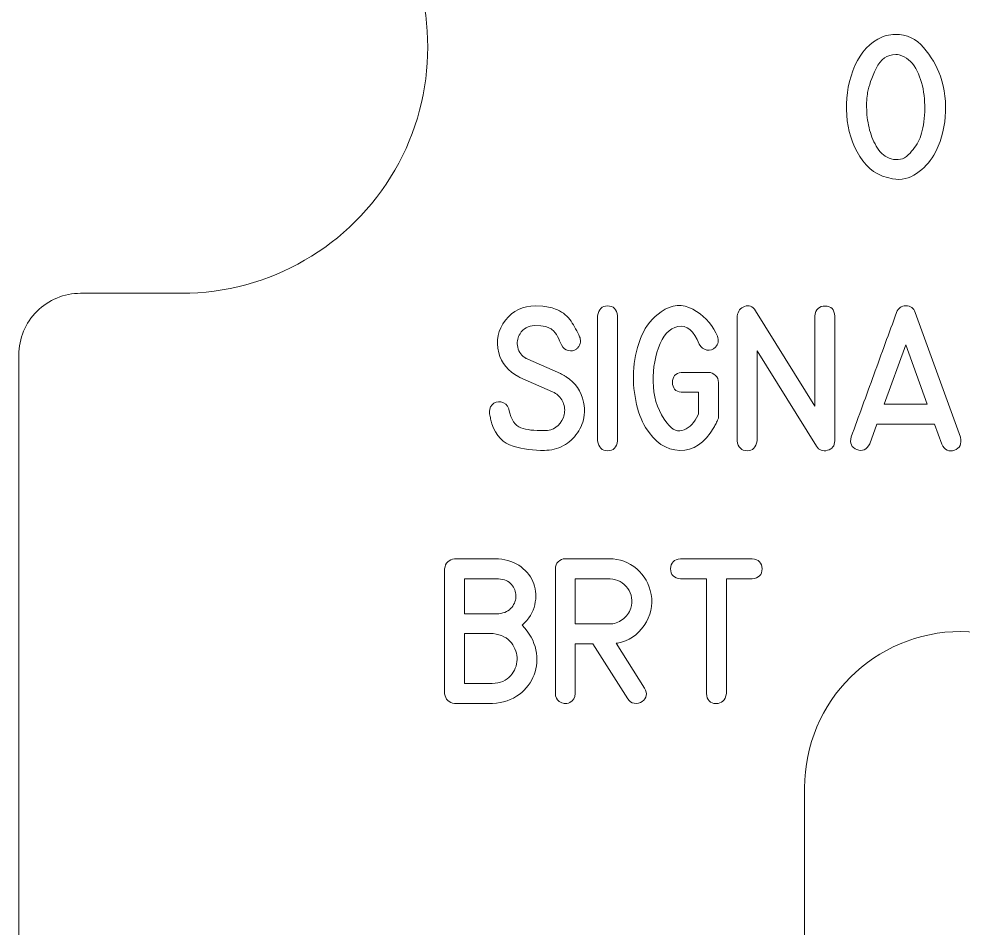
# Model space of a CAD drawing. Header units: millimetres. Extents: x -202 to 440, y -81 to 100.
# Drawn here: x -145.55 to -122.54, y -11.99 to 10.17 of the extents above; entities that cross this region are included whole.
import ezdxf

# ---------------------------------------------------------------- set-up
doc = ezdxf.new("R2010")
doc.units = ezdxf.units.MM
doc.header["$MEASUREMENT"] = 0
doc.layers.add('Cut', color=7, linetype='Continuous')
doc.layers.add('Engrave', color=7, linetype='Continuous')

msp = doc.modelspace()

# ---------------------------------------------------------------- linework, layer by layer
at = {"layer": 'Cut', "color": 250, "lineweight": 9}
for points, knots in [([(-1.0952, 97.6658), (-1.0954, 98.0639), (-1.2538, 98.4456), (-1.5355, 98.7269), (-1.5355, 98.7269), (-1.8171, 99.0082), (-2.1971, 99.1661), (-2.5952, 99.1658), (-2.5952, 99.1658), (-2.5952, 99.1658), (-144.0452, 99.1658), (-144.0452, 99.1658), (-144.0452, 99.1658), (-144.4432, 99.1656), (-144.8249, 99.0072), (-145.1062, 98.7255), (-145.1062, 98.7255), (-145.3875, 98.4439), (-145.5454, 98.0639), (-145.5452, 97.6658), (-145.5452, 97.6658), (-145.5452, 97.6658), (-145.5452, 93.1783), (-145.5452, 93.1783), (-145.5452, 93.1783), (-145.5449, 92.7802), (-145.3865, 92.3986), (-145.1049, 92.1173), (-145.1049, 92.1173), (-144.8232, 91.836), (-144.4432, 91.6781), (-144.0452, 91.6783), (-144.0452, 91.6783), (-144.0452, 91.6783), (-141.5827, 91.6783), (-141.5827, 91.6783), (-141.5827, 91.6783), (-139.4391, 91.6783), (-137.4583, 90.5347), (-136.3865, 88.6783), (-136.3865, 88.6783), (-135.3147, 86.8219), (-135.3147, 84.5347), (-136.3865, 82.6783), (-136.3865, 82.6783), (-137.4583, 80.8219), (-139.4391, 79.6783), (-141.5827, 79.6783), (-141.5827, 79.6783), (-141.5827, 79.6783), (-144.0452, 79.6783), (-144.0452, 79.6783), (-144.0452, 79.6783), (-144.4432, 79.6781), (-144.8249, 79.5197), (-145.1062, 79.238), (-145.1062, 79.238), (-145.3875, 78.9564), (-145.5454, 78.5764), (-145.5452, 78.1783), (-145.5452, 78.1783), (-145.5452, 78.1783), (-145.5452, 16.9783), (-145.5452, 16.9783), (-145.5452, 16.9783), (-145.5449, 16.5802), (-145.3865, 16.1986), (-145.1049, 15.9173), (-145.1049, 15.9173), (-144.8232, 15.636), (-144.4432, 15.4781), (-144.0452, 15.4783), (-144.0452, 15.4783), (-144.0452, 15.4783), (-141.5827, 15.4783), (-141.5827, 15.4783), (-141.5827, 15.4783), (-139.4391, 15.4783), (-137.4583, 14.3347), (-136.3865, 12.4783), (-136.3865, 12.4783), (-135.3147, 10.6219), (-135.3147, 8.3347), (-136.3865, 6.4783), (-136.3865, 6.4783), (-137.4583, 4.6219), (-139.4391, 3.4783), (-141.5827, 3.4783), (-141.5827, 3.4783), (-141.5827, 3.4783), (-144.0452, 3.4783), (-144.0452, 3.4783), (-144.0452, 3.4783), (-144.4432, 3.4781), (-144.8249, 3.3197), (-145.1062, 3.038), (-145.1062, 3.038), (-145.3875, 2.7564), (-145.5454, 2.3764), (-145.5452, 1.9783), (-145.5452, 1.9783), (-145.5452, 1.9783), (-145.5452, -59.2217), (-145.5452, -59.2217), (-145.5452, -59.2217), (-145.5449, -59.6198), (-145.3865, -60.0014), (-145.1049, -60.2827), (-145.1049, -60.2827), (-144.8232, -60.564), (-144.4432, -60.7219), (-144.0452, -60.7217), (-144.0452, -60.7217), (-144.0452, -60.7217), (-141.5827, -60.7217), (-141.5827, -60.7217), (-141.5827, -60.7217), (-139.4391, -60.7217), (-137.4583, -61.8653), (-136.3865, -63.7217), (-136.3865, -63.7217), (-135.3147, -65.5781), (-135.3147, -67.8653), (-136.3865, -69.7217), (-136.3865, -69.7217), (-137.4583, -71.5781), (-139.4391, -72.7217), (-141.5827, -72.7217), (-141.5827, -72.7217), (-141.5827, -72.7217), (-144.0452, -72.7217), (-144.0452, -72.7217), (-144.0452, -72.7217), (-144.4432, -72.7219), (-144.8249, -72.8803), (-145.1062, -73.162), (-145.1062, -73.162), (-145.3875, -73.4436), (-145.5454, -73.8236), (-145.5452, -74.2217), (-145.5452, -74.2217), (-145.5452, -74.2217), (-145.5452, -78.7092), (-145.5452, -78.7092), (-145.5452, -78.7092), (-145.5449, -79.1073), (-145.3865, -79.4889), (-145.1049, -79.7702), (-145.1049, -79.7702), (-144.8232, -80.0515), (-144.4432, -80.2094), (-144.0452, -80.2092), (-144.0452, -80.2092), (-144.0452, -80.2092), (-2.5952, -80.2092), (-2.5952, -80.2092), (-2.5952, -80.2092), (-2.1971, -80.2089), (-1.8154, -80.0505), (-1.5341, -79.7689), (-1.5341, -79.7689), (-1.2528, -79.4872), (-1.0949, -79.1073), (-1.0952, -78.7092), (-1.0952, -78.7092), (-1.0952, -78.7092), (-1.0952, -74.2217), (-1.0952, -74.2217), (-1.0952, -74.2217), (-1.0954, -73.8236), (-1.2538, -73.4419), (-1.5355, -73.1606), (-1.5355, -73.1606), (-1.8171, -72.8793), (-2.1971, -72.7214), (-2.5952, -72.7217), (-2.5952, -72.7217), (-2.5952, -72.7217), (-5.0577, -72.7217), (-5.0577, -72.7217), (-5.0577, -72.7217), (-7.2013, -72.7217), (-9.182, -71.5781), (-10.2538, -69.7217), (-10.2538, -69.7217), (-11.3256, -67.8653), (-11.3256, -65.5781), (-10.2538, -63.7217), (-10.2538, -63.7217), (-9.182, -61.8653), (-7.2013, -60.7217), (-5.0577, -60.7217), (-5.0577, -60.7217), (-5.0577, -60.7217), (-2.5952, -60.7217), (-2.5952, -60.7217), (-2.5952, -60.7217), (-2.1971, -60.7214), (-1.8154, -60.563), (-1.5341, -60.2814), (-1.5341, -60.2814), (-1.2528, -59.9997), (-1.0949, -59.6198), (-1.0952, -59.2217), (-1.0952, -59.2217), (-1.0952, -59.2217), (-1.0952, 1.9783), (-1.0952, 1.9783), (-1.0952, 1.9783), (-1.0954, 2.3764), (-1.2538, 2.7581), (-1.5355, 3.0394), (-1.5355, 3.0394), (-1.8171, 3.3207), (-2.1971, 3.4786), (-2.5952, 3.4783), (-2.5952, 3.4783), (-2.5952, 3.4783), (-5.0577, 3.4783), (-5.0577, 3.4783), (-5.0577, 3.4783), (-7.2013, 3.4783), (-9.182, 4.6219), (-10.2538, 6.4783), (-10.2538, 6.4783), (-11.3256, 8.3347), (-11.3256, 10.6219), (-10.2538, 12.4783), (-10.2538, 12.4783), (-9.182, 14.3347), (-7.2013, 15.4783), (-5.0577, 15.4783), (-5.0577, 15.4783), (-5.0577, 15.4783), (-2.5952, 15.4783), (-2.5952, 15.4783), (-2.5952, 15.4783), (-2.1971, 15.4786), (-1.8154, 15.637), (-1.5341, 15.9186), (-1.5341, 15.9186), (-1.2528, 16.2003), (-1.0949, 16.5802), (-1.0952, 16.9783), (-1.0952, 16.9783), (-1.0952, 16.9783), (-1.0952, 78.1783), (-1.0952, 78.1783), (-1.0952, 78.1783), (-1.0954, 78.5764), (-1.2538, 78.9581), (-1.5355, 79.2394), (-1.5355, 79.2394), (-1.8171, 79.5207), (-2.1971, 79.6786), (-2.5952, 79.6783), (-2.5952, 79.6783), (-2.5952, 79.6783), (-5.0577, 79.6783), (-5.0577, 79.6783), (-5.0577, 79.6783), (-7.2013, 79.6783), (-9.182, 80.8219), (-10.2538, 82.6783), (-10.2538, 82.6783), (-11.3256, 84.5347), (-11.3256, 86.8219), (-10.2538, 88.6783), (-10.2538, 88.6783), (-9.182, 90.5347), (-7.2013, 91.6783), (-5.0577, 91.6783), (-5.0577, 91.6783), (-5.0577, 91.6783), (-2.5952, 91.6783), (-2.5952, 91.6783), (-2.5952, 91.6783), (-2.1971, 91.6786), (-1.8154, 91.837), (-1.5341, 92.1186), (-1.5341, 92.1186), (-1.2528, 92.4003), (-1.0949, 92.7802), (-1.0952, 93.1783), (-1.0952, 93.1783), (-1.0952, 93.1783), (-1.0952, 97.6658), (-1.0952, 97.6658)], [0, 0, 0, 0, 0.0136986, 0.0136986, 0.0136986, 0.0136986, 0.0273973, 0.0273973, 0.0273973, 0.0273973, 0.0410959, 0.0410959, 0.0410959, 0.0410959, 0.0547945, 0.0547945, 0.0547945, 0.0547945, 0.0684932, 0.0684932, 0.0684932, 0.0684932, 0.0821918, 0.0821918, 0.0821918, 0.0821918, 0.0958904, 0.0958904, 0.0958904, 0.0958904, 0.109589, 0.109589, 0.109589, 0.109589, 0.1232877, 0.1232877, 0.1232877, 0.1232877, 0.1369863, 0.1369863, 0.1369863, 0.1369863, 0.1506849, 0.1506849, 0.1506849, 0.1506849, 0.1643836, 0.1643836, 0.1643836, 0.1643836, 0.1780822, 0.1780822, 0.1780822, 0.1780822, 0.1917808, 0.1917808, 0.1917808, 0.1917808, 0.2054795, 0.2054795, 0.2054795, 0.2054795, 0.2191781, 0.2191781, 0.2191781, 0.2191781, 0.2328767, 0.2328767, 0.2328767, 0.2328767, 0.2465753, 0.2465753, 0.2465753, 0.2465753, 0.260274, 0.260274, 0.260274, 0.260274, 0.2739726, 0.2739726, 0.2739726, 0.2739726, 0.2876712, 0.2876712, 0.2876712, 0.2876712, 0.3013699, 0.3013699, 0.3013699, 0.3013699, 0.3150685, 0.3150685, 0.3150685, 0.3150685, 0.3287671, 0.3287671, 0.3287671, 0.3287671, 0.3424658, 0.3424658, 0.3424658, 0.3424658, 0.3561644, 0.3561644, 0.3561644, 0.3561644, 0.369863, 0.369863, 0.369863, 0.369863, 0.3835616, 0.3835616, 0.3835616, 0.3835616, 0.3972603, 0.3972603, 0.3972603, 0.3972603, 0.4109589, 0.4109589, 0.4109589, 0.4109589, 0.4246575, 0.4246575, 0.4246575, 0.4246575, 0.4383562, 0.4383562, 0.4383562, 0.4383562, 0.4520548, 0.4520548, 0.4520548, 0.4520548, 0.4657534, 0.4657534, 0.4657534, 0.4657534, 0.4794521, 0.4794521, 0.4794521, 0.4794521, 0.4931507, 0.4931507, 0.4931507, 0.4931507, 0.5068493, 0.5068493, 0.5068493, 0.5068493, 0.5205479, 0.5205479, 0.5205479, 0.5205479, 0.5342466, 0.5342466, 0.5342466, 0.5342466, 0.5479452, 0.5479452, 0.5479452, 0.5479452, 0.5616438, 0.5616438, 0.5616438, 0.5616438, 0.5753425, 0.5753425, 0.5753425, 0.5753425, 0.5890411, 0.5890411, 0.5890411, 0.5890411, 0.6027397, 0.6027397, 0.6027397, 0.6027397, 0.6164384, 0.6164384, 0.6164384, 0.6164384, 0.630137, 0.630137, 0.630137, 0.630137, 0.6438356, 0.6438356, 0.6438356, 0.6438356, 0.6575342, 0.6575342, 0.6575342, 0.6575342, 0.6712329, 0.6712329, 0.6712329, 0.6712329, 0.6849315, 0.6849315, 0.6849315, 0.6849315, 0.6986301, 0.6986301, 0.6986301, 0.6986301, 0.7123288, 0.7123288, 0.7123288, 0.7123288, 0.7260274, 0.7260274, 0.7260274, 0.7260274, 0.739726, 0.739726, 0.739726, 0.739726, 0.7534247, 0.7534247, 0.7534247, 0.7534247, 0.7671233, 0.7671233, 0.7671233, 0.7671233, 0.7808219, 0.7808219, 0.7808219, 0.7808219, 0.7945205, 0.7945205, 0.7945205, 0.7945205, 0.8082192, 0.8082192, 0.8082192, 0.8082192, 0.8219178, 0.8219178, 0.8219178, 0.8219178, 0.8356164, 0.8356164, 0.8356164, 0.8356164, 0.8493151, 0.8493151, 0.8493151, 0.8493151, 0.8630137, 0.8630137, 0.8630137, 0.8630137, 0.8767123, 0.8767123, 0.8767123, 0.8767123, 0.890411, 0.890411, 0.890411, 0.890411, 0.9041096, 0.9041096, 0.9041096, 0.9041096, 0.9178082, 0.9178082, 0.9178082, 0.9178082, 0.9315068, 0.9315068, 0.9315068, 0.9315068, 0.9452055, 0.9452055, 0.9452055, 0.9452055, 0.9589041, 0.9589041, 0.9589041, 0.9589041, 0.9726027, 0.9726027, 0.9726027, 0.9726027, 1, 1, 1, 1]), ([(-118.7823, -8.5746), (-118.7823, -8.5746), (-118.7823, -16.1946), (-118.7823, -16.1946), (-118.7823, -16.1946), (-118.7823, -16.1946), (-118.7823, -16.5044), (-118.7823, -16.5044), (-118.7823, -16.5044), (-118.7823, -16.5044), (-118.7949, -16.5044), (-118.7949, -16.5044), (-118.7949, -16.5044), (-118.9527, -18.4638), (-120.5925, -20.0047), (-122.5923, -20.0047), (-122.5923, -20.0047), (-124.5922, -20.0046), (-126.2319, -18.4639), (-126.3897, -16.5048), (-126.3897, -16.5048), (-126.3897, -16.5048), (-126.4025, -16.5044), (-126.4025, -16.5044), (-126.4025, -16.5044), (-126.4025, -16.5044), (-126.4025, -16.1946), (-126.4025, -16.1946), (-126.4025, -16.1946), (-126.4025, -16.1946), (-126.4025, -8.5746), (-126.4025, -8.5746), (-126.4025, -8.5746), (-126.4025, -6.4701), (-124.6965, -4.7647), (-122.5923, -4.7647), (-122.5923, -4.7647), (-120.4881, -4.7646), (-118.7823, -6.4706), (-118.7823, -8.5746)], [0, 0, 0, 0, 0.0909091, 0.0909091, 0.0909091, 0.0909091, 0.1818182, 0.1818182, 0.1818182, 0.1818182, 0.2727273, 0.2727273, 0.2727273, 0.2727273, 0.3636364, 0.3636364, 0.3636364, 0.3636364, 0.4545455, 0.4545455, 0.4545455, 0.4545455, 0.5454545, 0.5454545, 0.5454545, 0.5454545, 0.6363636, 0.6363636, 0.6363636, 0.6363636, 0.7272727, 0.7272727, 0.7272727, 0.7272727, 0.8181818, 0.8181818, 0.8181818, 0.8181818, 1, 1, 1, 1])]:
    msp.add_open_spline(points, degree=3, knots=knots, dxfattribs=at)
at = {"layer": 'Engrave', "color": 240, "lineweight": 9}
for points, knots in [([(-123.0926, 8.7726), (-122.9873, 8.4545), (-122.9473, 8.1247), (-122.9732, 7.7825), (-122.9732, 7.7825), (-122.9991, 7.4403), (-123.0931, 7.1281), (-123.2548, 6.8453), (-123.2548, 6.8453), (-123.3571, 6.6695), (-123.4965, 6.5202), (-123.6735, 6.3973), (-123.6735, 6.3973), (-123.8504, 6.2744), (-124.0456, 6.2315), (-124.2591, 6.2685), (-124.2591, 6.2685), (-124.6071, 6.3291), (-124.8735, 6.5108), (-125.0581, 6.8124), (-125.0581, 6.8124), (-125.2433, 7.1146), (-125.3491, 7.4509), (-125.3762, 7.8213), (-125.3762, 7.8213), (-125.4032, 8.1917), (-125.3532, 8.5521), (-125.2262, 8.9037), (-125.2262, 8.9037), (-125.0992, 9.2553), (-124.897, 9.5105), (-124.6189, 9.6704), (-124.6189, 9.6704), (-124.4836, 9.7486), (-124.3414, 9.7874), (-124.1938, 9.7874), (-124.1938, 9.7874), (-123.911, 9.7874), (-123.6805, 9.681), (-123.5012, 9.4681), (-123.5012, 9.4681), (-123.3219, 9.2547), (-123.186, 9.0231), (-123.0926, 8.7726)], [0, 0, 0, 0, 0.0833333, 0.0833333, 0.0833333, 0.0833333, 0.1666667, 0.1666667, 0.1666667, 0.1666667, 0.25, 0.25, 0.25, 0.25, 0.3333333, 0.3333333, 0.3333333, 0.3333333, 0.4166667, 0.4166667, 0.4166667, 0.4166667, 0.5, 0.5, 0.5, 0.5, 0.5833333, 0.5833333, 0.5833333, 0.5833333, 0.6666667, 0.6666667, 0.6666667, 0.6666667, 0.75, 0.75, 0.75, 0.75, 0.8333333, 0.8333333, 0.8333333, 0.8333333, 1, 1, 1, 1]), ([(-124.1797, 9.2982), (-124.3908, 9.2982), (-124.5507, 9.1848), (-124.6594, 8.9572), (-124.6594, 8.9572), (-124.7682, 8.7297), (-124.8364, 8.5357), (-124.8652, 8.3751), (-124.8652, 8.3751), (-124.887, 8.2576), (-124.8952, 8.1159), (-124.8893, 7.9495), (-124.8893, 7.9495), (-124.8835, 7.7831), (-124.8593, 7.6185), (-124.817, 7.4562), (-124.817, 7.4562), (-124.7747, 7.2933), (-124.7106, 7.1469), (-124.6259, 7.017), (-124.6259, 7.017), (-124.5407, 6.8865), (-124.4296, 6.8), (-124.292, 6.7577), (-124.292, 6.7577), (-124.1309, 6.7071), (-123.9921, 6.7389), (-123.8757, 6.8529), (-123.8757, 6.8529), (-123.7593, 6.9676), (-123.6711, 7.0887), (-123.6111, 7.2175), (-123.6111, 7.2175), (-123.5506, 7.3498), (-123.5088, 7.5226), (-123.4865, 7.7378), (-123.4865, 7.7378), (-123.4641, 7.9524), (-123.4694, 8.167), (-123.5018, 8.381), (-123.5018, 8.381), (-123.5347, 8.595), (-123.5988, 8.7879), (-123.694, 8.9596), (-123.694, 8.9596), (-123.7893, 9.1312), (-123.9251, 9.2406), (-124.1003, 9.2876), (-124.1003, 9.2876), (-124.1232, 9.2947), (-124.1497, 9.2982), (-124.1797, 9.2982)], [0, 0, 0, 0, 0.0714286, 0.0714286, 0.0714286, 0.0714286, 0.1428571, 0.1428571, 0.1428571, 0.1428571, 0.2142857, 0.2142857, 0.2142857, 0.2142857, 0.2857143, 0.2857143, 0.2857143, 0.2857143, 0.3571429, 0.3571429, 0.3571429, 0.3571429, 0.4285714, 0.4285714, 0.4285714, 0.4285714, 0.5, 0.5, 0.5, 0.5, 0.5714286, 0.5714286, 0.5714286, 0.5714286, 0.6428571, 0.6428571, 0.6428571, 0.6428571, 0.7142857, 0.7142857, 0.7142857, 0.7142857, 0.7857143, 0.7857143, 0.7857143, 0.7857143, 0.8571429, 0.8571429, 0.8571429, 0.8571429, 1, 1, 1, 1]), ([(-129.3947, 1.0653), (-129.3947, 1.0653), (-129.41, 1.067), (-129.41, 1.067), (-129.41, 1.067), (-129.5506, 1.0841), (-129.6205, 1.1641), (-129.6205, 1.3063), (-129.6205, 1.3063), (-129.6205, 1.4486), (-129.5506, 1.5286), (-129.41, 1.5456), (-129.41, 1.5456), (-129.41, 1.5456), (-129.3947, 1.5492), (-129.3947, 1.5492), (-129.3947, 1.5492), (-129.3947, 1.5492), (-129.3795, 1.5492), (-129.3795, 1.5492), (-129.3795, 1.5492), (-129.3795, 1.5492), (-128.7439, 1.5492), (-128.7439, 1.5492), (-128.7439, 1.5492), (-128.6769, 1.5492), (-128.6198, 1.5256), (-128.5722, 1.478), (-128.5722, 1.478), (-128.5246, 1.4304), (-128.5011, 1.3728), (-128.5011, 1.3063), (-128.5011, 1.3063), (-128.5011, 1.3063), (-128.5011, 0.4332), (-128.5011, 0.4332), (-128.5011, 0.4332), (-128.5011, 0.4332), (-128.5216, 0.3885), (-128.5216, 0.3885), (-128.5216, 0.3885), (-128.5216, 0.3885), (-128.5334, 0.3609), (-128.5334, 0.3609), (-128.5334, 0.3609), (-128.5334, 0.3609), (-128.5457, 0.335), (-128.5457, 0.335), (-128.5457, 0.335), (-128.5457, 0.335), (-128.5593, 0.3092), (-128.5593, 0.3092), (-128.5593, 0.3092), (-128.5593, 0.3092), (-128.5734, 0.2833), (-128.5734, 0.2833), (-128.5734, 0.2833), (-128.5734, 0.2833), (-128.5851, 0.2574), (-128.5851, 0.2574), (-128.5851, 0.2574), (-128.5851, 0.2574), (-128.5993, 0.2316), (-128.5993, 0.2316), (-128.5993, 0.2316), (-128.5993, 0.2316), (-128.6145, 0.2057), (-128.6145, 0.2057), (-128.6145, 0.2057), (-128.8374, -0.1729), (-129.1143, -0.3582), (-129.4447, -0.3499), (-129.4447, -0.3499), (-129.7757, -0.3411), (-130.0533, -0.1541), (-130.2784, 0.211), (-130.2784, 0.211), (-130.3854, 0.3844), (-130.4642, 0.6014), (-130.516, 0.863), (-130.516, 0.863), (-130.5677, 1.1241), (-130.5836, 1.391), (-130.5624, 1.6638), (-130.5624, 1.6638), (-130.5418, 1.9366), (-130.4783, 2.1959), (-130.3725, 2.4423), (-130.3725, 2.4423), (-130.2661, 2.6886), (-130.1073, 2.8844), (-129.8963, 3.029), (-129.8963, 3.029), (-129.6317, 3.2084), (-129.3748, 3.2289), (-129.1243, 3.0919), (-129.1243, 3.0919), (-128.8738, 2.9544), (-128.6869, 2.7621), (-128.5628, 2.514), (-128.5628, 2.514), (-128.5628, 2.514), (-128.5493, 2.4864), (-128.5493, 2.4864), (-128.5493, 2.4864), (-128.5493, 2.4864), (-128.5387, 2.4622), (-128.5387, 2.4622), (-128.5387, 2.4622), (-128.5387, 2.4622), (-128.5252, 2.4364), (-128.5252, 2.4364), (-128.5252, 2.4364), (-128.4858, 2.3276), (-128.5011, 2.2382), (-128.5699, 2.1694), (-128.5699, 2.1694), (-128.6363, 2.1042), (-128.7086, 2.0795), (-128.7868, 2.096), (-128.7868, 2.096), (-128.865, 2.113), (-128.925, 2.1589), (-128.9679, 2.2347), (-128.9679, 2.2347), (-129.1019, 2.5681), (-129.2748, 2.7133), (-129.4871, 2.6704), (-129.4871, 2.6704), (-129.6987, 2.628), (-129.8575, 2.4546), (-129.9633, 2.1506), (-129.9633, 2.1506), (-130.0668, 1.8567), (-130.1073, 1.5403), (-130.0856, 1.2023), (-130.0856, 1.2023), (-130.0638, 0.8642), (-129.9533, 0.569), (-129.7546, 0.318), (-129.7546, 0.318), (-129.6182, 0.1422), (-129.4794, 0.0858), (-129.3377, 0.1487), (-129.3377, 0.1487), (-129.1966, 0.2122), (-129.0855, 0.3297), (-129.0038, 0.502), (-129.0038, 0.502), (-129.0038, 0.502), (-128.9849, 0.5396), (-128.9849, 0.5396), (-128.9849, 0.5396), (-128.9849, 0.5396), (-128.9849, 1.0653), (-128.9849, 1.0653), (-128.9849, 1.0653), (-128.9849, 1.0653), (-129.3947, 1.0653), (-129.3947, 1.0653)], [0, 0, 0, 0, 0.0243902, 0.0243902, 0.0243902, 0.0243902, 0.0487805, 0.0487805, 0.0487805, 0.0487805, 0.0731707, 0.0731707, 0.0731707, 0.0731707, 0.097561, 0.097561, 0.097561, 0.097561, 0.1219512, 0.1219512, 0.1219512, 0.1219512, 0.1463415, 0.1463415, 0.1463415, 0.1463415, 0.1707317, 0.1707317, 0.1707317, 0.1707317, 0.195122, 0.195122, 0.195122, 0.195122, 0.2195122, 0.2195122, 0.2195122, 0.2195122, 0.2439024, 0.2439024, 0.2439024, 0.2439024, 0.2682927, 0.2682927, 0.2682927, 0.2682927, 0.2926829, 0.2926829, 0.2926829, 0.2926829, 0.3170732, 0.3170732, 0.3170732, 0.3170732, 0.3414634, 0.3414634, 0.3414634, 0.3414634, 0.3658537, 0.3658537, 0.3658537, 0.3658537, 0.3902439, 0.3902439, 0.3902439, 0.3902439, 0.4146341, 0.4146341, 0.4146341, 0.4146341, 0.4390244, 0.4390244, 0.4390244, 0.4390244, 0.4634146, 0.4634146, 0.4634146, 0.4634146, 0.4878049, 0.4878049, 0.4878049, 0.4878049, 0.5121951, 0.5121951, 0.5121951, 0.5121951, 0.5365854, 0.5365854, 0.5365854, 0.5365854, 0.5609756, 0.5609756, 0.5609756, 0.5609756, 0.5853659, 0.5853659, 0.5853659, 0.5853659, 0.6097561, 0.6097561, 0.6097561, 0.6097561, 0.6341463, 0.6341463, 0.6341463, 0.6341463, 0.6585366, 0.6585366, 0.6585366, 0.6585366, 0.6829268, 0.6829268, 0.6829268, 0.6829268, 0.7073171, 0.7073171, 0.7073171, 0.7073171, 0.7317073, 0.7317073, 0.7317073, 0.7317073, 0.7560976, 0.7560976, 0.7560976, 0.7560976, 0.7804878, 0.7804878, 0.7804878, 0.7804878, 0.804878, 0.804878, 0.804878, 0.804878, 0.8292683, 0.8292683, 0.8292683, 0.8292683, 0.8536585, 0.8536585, 0.8536585, 0.8536585, 0.8780488, 0.8780488, 0.8780488, 0.8780488, 0.902439, 0.902439, 0.902439, 0.902439, 0.9268293, 0.9268293, 0.9268293, 0.9268293, 0.9512195, 0.9512195, 0.9512195, 0.9512195, 1, 1, 1, 1]), ([(-132.3492, 1.5215), (-132.3492, 1.5215), (-132.3216, 1.5098), (-132.3216, 1.5098), (-132.3216, 1.5098), (-132.3216, 1.5098), (-132.2904, 1.4945), (-132.2904, 1.4945), (-132.2904, 1.4945), (-132.2904, 1.4945), (-132.2628, 1.4786), (-132.2628, 1.4786), (-132.2628, 1.4786), (-132.2551, 1.4727), (-132.2457, 1.4674), (-132.2363, 1.4621), (-132.2363, 1.4621), (-132.2263, 1.4574), (-132.2169, 1.4516), (-132.2075, 1.4463), (-132.2075, 1.4463), (-131.9806, 1.2969), (-131.8395, 1.09), (-131.786, 0.826), (-131.786, 0.826), (-131.7654, 0.7225), (-131.7607, 0.6161), (-131.7718, 0.5073), (-131.7718, 0.5073), (-131.7907, 0.3509), (-131.8453, 0.2069), (-131.9365, 0.074), (-131.9365, 0.074), (-132.0276, -0.0589), (-132.1423, -0.1612), (-132.2798, -0.2335), (-132.2798, -0.2335), (-132.428, -0.3117), (-132.5815, -0.3505), (-132.7402, -0.3505), (-132.7402, -0.3505), (-133.0065, -0.3505), (-133.2605, -0.3164), (-133.5034, -0.2482), (-133.5034, -0.2482), (-133.7456, -0.18), (-133.9184, 0.0028), (-134.0213, 0.3004), (-134.0213, 0.3004), (-134.0355, 0.3386), (-134.0454, 0.3774), (-134.0525, 0.4174), (-134.0525, 0.4174), (-134.0596, 0.4579), (-134.0678, 0.4979), (-134.0766, 0.5385), (-134.0766, 0.5385), (-134.0937, 0.6208), (-134.0737, 0.6937), (-134.0155, 0.7572), (-134.0155, 0.7572), (-133.9578, 0.8201), (-133.8855, 0.8442), (-133.7997, 0.8295), (-133.7997, 0.8295), (-133.7086, 0.8107), (-133.6456, 0.7548), (-133.6098, 0.6608), (-133.6098, 0.6608), (-133.6098, 0.6608), (-133.6045, 0.6449), (-133.6045, 0.6449), (-133.6045, 0.6449), (-133.5498, 0.3956), (-133.4534, 0.2468), (-133.3164, 0.1986), (-133.3164, 0.1986), (-133.1788, 0.1504), (-132.9883, 0.1287), (-132.7437, 0.1334), (-132.7437, 0.1334), (-132.5185, 0.1334), (-132.3639, 0.2392), (-132.2798, 0.4503), (-132.2798, 0.4503), (-132.2434, 0.5444), (-132.2375, 0.6425), (-132.2628, 0.7443), (-132.2628, 0.7443), (-132.2881, 0.8454), (-132.338, 0.9306), (-132.4127, 0.9982), (-132.4127, 0.9982), (-132.4462, 1.0271), (-132.4897, 1.0535), (-132.5438, 1.0788), (-132.5438, 1.0788), (-132.5438, 1.0788), (-133.3411, 1.4286), (-133.3411, 1.4286), (-133.3411, 1.4286), (-133.3411, 1.4286), (-133.367, 1.4427), (-133.367, 1.4427), (-133.367, 1.4427), (-133.628, 1.5803), (-133.7897, 1.7761), (-133.8526, 2.0301), (-133.8526, 2.0301), (-133.9296, 2.3241), (-133.8761, 2.5875), (-133.6915, 2.8215), (-133.6915, 2.8215), (-133.5075, 3.0549), (-133.2652, 3.1719), (-132.966, 3.1719), (-132.966, 3.1719), (-132.966, 3.1719), (-132.7761, 3.1666), (-132.7761, 3.1666), (-132.7761, 3.1666), (-132.7143, 3.1554), (-132.6544, 3.1443), (-132.5973, 3.1331), (-132.5973, 3.1331), (-132.5397, 3.1225), (-132.4815, 3.1037), (-132.4233, 3.0772), (-132.4233, 3.0772), (-132.2787, 3.0096), (-132.1675, 2.9161), (-132.0905, 2.798), (-132.0905, 2.798), (-132.0135, 2.6798), (-131.9441, 2.5516), (-131.8824, 2.414), (-131.8824, 2.414), (-131.8765, 2.4011), (-131.8712, 2.3864), (-131.8665, 2.3693), (-131.8665, 2.3693), (-131.8542, 2.3129), (-131.86, 2.2618), (-131.8841, 2.2159), (-131.8841, 2.2159), (-131.8977, 2.1871), (-131.9124, 2.1653), (-131.9271, 2.1506), (-131.9271, 2.1506), (-131.9418, 2.1353), (-131.9541, 2.1253), (-131.9629, 2.1195), (-131.9629, 2.1195), (-132.0229, 2.0771), (-132.0882, 2.0642), (-132.1593, 2.0818), (-132.1593, 2.0818), (-132.231, 2.0977), (-132.2851, 2.1436), (-132.3233, 2.2194), (-132.3233, 2.2194), (-132.3533, 2.2859), (-132.3851, 2.3541), (-132.4186, 2.4234), (-132.4186, 2.4234), (-132.4527, 2.4928), (-132.5003, 2.5504), (-132.5609, 2.5969), (-132.5609, 2.5969), (-132.5862, 2.6151), (-132.6108, 2.6286), (-132.6344, 2.6369), (-132.6344, 2.6369), (-132.6579, 2.6457), (-132.6838, 2.6551), (-132.7126, 2.6657), (-132.7126, 2.6657), (-132.7126, 2.6657), (-132.8243, 2.6845), (-132.8243, 2.6845), (-132.8243, 2.6845), (-132.8243, 2.6845), (-132.983, 2.6898), (-132.983, 2.6898), (-132.983, 2.6898), (-133.1371, 2.6874), (-133.2547, 2.621), (-133.3358, 2.4899), (-133.3358, 2.4899), (-133.3911, 2.4058), (-133.4116, 2.3123), (-133.3981, 2.2088), (-133.3981, 2.2088), (-133.3822, 2.0818), (-133.3223, 1.9831), (-133.2188, 1.9125), (-133.2188, 1.9125), (-133.2141, 1.9096), (-133.2094, 1.9055), (-133.2035, 1.9013), (-133.2035, 1.9013), (-133.1976, 1.8978), (-133.1912, 1.8937), (-133.1847, 1.8902), (-133.1847, 1.8902), (-133.1847, 1.8902), (-133.1653, 1.8819), (-133.1653, 1.8819), (-133.1653, 1.8819), (-133.1653, 1.8819), (-133.1447, 1.8731), (-133.1447, 1.8731), (-133.1447, 1.8731), (-133.1447, 1.8731), (-132.3492, 1.5215), (-132.3492, 1.5215)], [0, 0, 0, 0, 0.0181818, 0.0181818, 0.0181818, 0.0181818, 0.0363636, 0.0363636, 0.0363636, 0.0363636, 0.0545455, 0.0545455, 0.0545455, 0.0545455, 0.0727273, 0.0727273, 0.0727273, 0.0727273, 0.0909091, 0.0909091, 0.0909091, 0.0909091, 0.1090909, 0.1090909, 0.1090909, 0.1090909, 0.1272727, 0.1272727, 0.1272727, 0.1272727, 0.1454545, 0.1454545, 0.1454545, 0.1454545, 0.1636364, 0.1636364, 0.1636364, 0.1636364, 0.1818182, 0.1818182, 0.1818182, 0.1818182, 0.2, 0.2, 0.2, 0.2, 0.2181818, 0.2181818, 0.2181818, 0.2181818, 0.2363636, 0.2363636, 0.2363636, 0.2363636, 0.2545455, 0.2545455, 0.2545455, 0.2545455, 0.2727273, 0.2727273, 0.2727273, 0.2727273, 0.2909091, 0.2909091, 0.2909091, 0.2909091, 0.3090909, 0.3090909, 0.3090909, 0.3090909, 0.3272727, 0.3272727, 0.3272727, 0.3272727, 0.3454545, 0.3454545, 0.3454545, 0.3454545, 0.3636364, 0.3636364, 0.3636364, 0.3636364, 0.3818182, 0.3818182, 0.3818182, 0.3818182, 0.4, 0.4, 0.4, 0.4, 0.4181818, 0.4181818, 0.4181818, 0.4181818, 0.4363636, 0.4363636, 0.4363636, 0.4363636, 0.4545455, 0.4545455, 0.4545455, 0.4545455, 0.4727273, 0.4727273, 0.4727273, 0.4727273, 0.4909091, 0.4909091, 0.4909091, 0.4909091, 0.5090909, 0.5090909, 0.5090909, 0.5090909, 0.5272727, 0.5272727, 0.5272727, 0.5272727, 0.5454545, 0.5454545, 0.5454545, 0.5454545, 0.5636364, 0.5636364, 0.5636364, 0.5636364, 0.5818182, 0.5818182, 0.5818182, 0.5818182, 0.6, 0.6, 0.6, 0.6, 0.6181818, 0.6181818, 0.6181818, 0.6181818, 0.6363636, 0.6363636, 0.6363636, 0.6363636, 0.6545455, 0.6545455, 0.6545455, 0.6545455, 0.6727273, 0.6727273, 0.6727273, 0.6727273, 0.6909091, 0.6909091, 0.6909091, 0.6909091, 0.7090909, 0.7090909, 0.7090909, 0.7090909, 0.7272727, 0.7272727, 0.7272727, 0.7272727, 0.7454545, 0.7454545, 0.7454545, 0.7454545, 0.7636364, 0.7636364, 0.7636364, 0.7636364, 0.7818182, 0.7818182, 0.7818182, 0.7818182, 0.8, 0.8, 0.8, 0.8, 0.8181818, 0.8181818, 0.8181818, 0.8181818, 0.8363636, 0.8363636, 0.8363636, 0.8363636, 0.8545455, 0.8545455, 0.8545455, 0.8545455, 0.8727273, 0.8727273, 0.8727273, 0.8727273, 0.8909091, 0.8909091, 0.8909091, 0.8909091, 0.9090909, 0.9090909, 0.9090909, 0.9090909, 0.9272727, 0.9272727, 0.9272727, 0.9272727, 0.9454545, 0.9454545, 0.9454545, 0.9454545, 0.9636364, 0.9636364, 0.9636364, 0.9636364, 1, 1, 1, 1]), ([(-130.9563, -0.1183), (-130.9816, -0.28), (-131.0633, -0.3605), (-131.2015, -0.3599), (-131.2015, -0.3599), (-131.3403, -0.3593), (-131.4214, -0.2788), (-131.4455, -0.1183), (-131.4455, -0.1183), (-131.4455, -0.1183), (-131.4455, 2.9273), (-131.4455, 2.9273), (-131.4455, 2.9273), (-131.4214, 3.089), (-131.3403, 3.1707), (-131.2015, 3.1713), (-131.2015, 3.1713), (-131.0633, 3.1719), (-130.9816, 3.0902), (-130.9563, 2.9273), (-130.9563, 2.9273), (-130.9563, 2.9273), (-130.9563, -0.1183), (-130.9563, -0.1183)], [0, 0, 0, 0, 0.1428571, 0.1428571, 0.1428571, 0.1428571, 0.2857143, 0.2857143, 0.2857143, 0.2857143, 0.4285714, 0.4285714, 0.4285714, 0.4285714, 0.5714286, 0.5714286, 0.5714286, 0.5714286, 0.7142857, 0.7142857, 0.7142857, 0.7142857, 1, 1, 1, 1]), ([(-125.6666, -0.1183), (-125.6666, -0.2388), (-125.7248, -0.3152), (-125.8412, -0.3482), (-125.8412, -0.3482), (-125.9582, -0.3805), (-126.0481, -0.3464), (-126.1128, -0.2453), (-126.1128, -0.2453), (-126.1128, -0.2453), (-127.5598, 2.0748), (-127.5598, 2.0748), (-127.5598, 2.0748), (-127.5598, 2.0748), (-127.5598, -0.1183), (-127.5598, -0.1183), (-127.5598, -0.1183), (-127.585, -0.2788), (-127.6662, -0.3593), (-127.8032, -0.3593), (-127.8032, -0.3593), (-127.9407, -0.3593), (-128.0213, -0.2788), (-128.0454, -0.1183), (-128.0454, -0.1183), (-128.0454, -0.1183), (-128.0454, 2.9238), (-128.0454, 2.9238), (-128.0454, 2.9238), (-128.0283, 3.0431), (-127.9672, 3.1219), (-127.862, 3.1601), (-127.862, 3.1601), (-127.7567, 3.1978), (-127.6691, 3.1619), (-127.5991, 3.0531), (-127.5991, 3.0531), (-127.5991, 3.0531), (-126.1522, 0.7296), (-126.1522, 0.7296), (-126.1522, 0.7296), (-126.1522, 0.7296), (-126.1522, 2.9238), (-126.1522, 2.9238), (-126.1522, 2.9238), (-126.1304, 3.0878), (-126.047, 3.1695), (-125.9017, 3.1678), (-125.9017, 3.1678), (-125.7565, 3.166), (-125.6783, 3.0849), (-125.6666, 2.9238), (-125.6666, 2.9238), (-125.6666, 2.9238), (-125.6666, -0.1183), (-125.6666, -0.1183)], [0, 0, 0, 0, 0.0666667, 0.0666667, 0.0666667, 0.0666667, 0.1333333, 0.1333333, 0.1333333, 0.1333333, 0.2, 0.2, 0.2, 0.2, 0.2666667, 0.2666667, 0.2666667, 0.2666667, 0.3333333, 0.3333333, 0.3333333, 0.3333333, 0.4, 0.4, 0.4, 0.4, 0.4666667, 0.4666667, 0.4666667, 0.4666667, 0.5333333, 0.5333333, 0.5333333, 0.5333333, 0.6, 0.6, 0.6, 0.6, 0.6666667, 0.6666667, 0.6666667, 0.6666667, 0.7333333, 0.7333333, 0.7333333, 0.7333333, 0.8, 0.8, 0.8, 0.8, 0.8666667, 0.8666667, 0.8666667, 0.8666667, 1, 1, 1, 1]), ([(-125.2656, -0.0236), (-125.0821, 0.4832), (-124.8981, 0.9894), (-124.7141, 1.4951), (-124.7141, 1.4951), (-124.5294, 2.0007), (-124.3448, 2.5069), (-124.1602, 3.0132), (-124.1602, 3.0132), (-124.122, 3.1178), (-124.0467, 3.1707), (-123.9344, 3.1719), (-123.9344, 3.1719), (-123.8215, 3.1731), (-123.7457, 3.1202), (-123.7069, 3.0132), (-123.7069, 3.0132), (-123.7069, 3.0132), (-122.6027, -0.0318), (-122.6027, -0.0318), (-122.6027, -0.0318), (-122.5686, -0.1941), (-122.618, -0.2982), (-122.7509, -0.3452), (-122.7509, -0.3452), (-122.8844, -0.3928), (-122.9867, -0.344), (-123.0596, -0.2006), (-123.0596, -0.2006), (-123.0596, -0.2006), (-123.2365, 0.2921), (-123.2365, 0.2921), (-123.2365, 0.2921), (-123.2365, 0.2921), (-124.6406, 0.2921), (-124.6406, 0.2921), (-124.6406, 0.2921), (-124.6406, 0.2921), (-124.8128, -0.1888), (-124.8128, -0.1888), (-124.8128, -0.1888), (-124.8863, -0.3335), (-124.991, -0.3805), (-125.1262, -0.3305), (-125.1262, -0.3305), (-125.262, -0.2811), (-125.3085, -0.1782), (-125.2656, -0.0236)], [0, 0, 0, 0, 0.0769231, 0.0769231, 0.0769231, 0.0769231, 0.1538462, 0.1538462, 0.1538462, 0.1538462, 0.2307692, 0.2307692, 0.2307692, 0.2307692, 0.3076923, 0.3076923, 0.3076923, 0.3076923, 0.3846154, 0.3846154, 0.3846154, 0.3846154, 0.4615385, 0.4615385, 0.4615385, 0.4615385, 0.5384615, 0.5384615, 0.5384615, 0.5384615, 0.6153846, 0.6153846, 0.6153846, 0.6153846, 0.6923077, 0.6923077, 0.6923077, 0.6923077, 0.7692308, 0.7692308, 0.7692308, 0.7692308, 0.8461538, 0.8461538, 0.8461538, 0.8461538, 1, 1, 1, 1]), ([(-123.4123, 0.776), (-123.4123, 0.776), (-123.9362, 2.2229), (-123.9362, 2.2229), (-123.9362, 2.2229), (-123.9362, 2.2229), (-124.463, 0.776), (-124.463, 0.776), (-124.463, 0.776), (-124.463, 0.776), (-123.4123, 0.776), (-123.4123, 0.776)], [0, 0, 0, 0, 0.25, 0.25, 0.25, 0.25, 0.5, 0.5, 0.5, 0.5, 1, 1, 1, 1]), ([(-123.9362, 2.2229), (-123.9362, 2.2229), (-123.4123, 0.776), (-123.4123, 0.776), (-123.4123, 0.776), (-123.4123, 0.776), (-123.9362, 2.2229), (-123.9362, 2.2229)], [0, 0, 0, 0, 0.3333333, 0.3333333, 0.3333333, 0.3333333, 1, 1, 1, 1]), ([(-133.8593, -2.9919), (-133.6412, -3.0101), (-133.4578, -3.0766), (-133.309, -3.19), (-133.309, -3.19), (-133.1603, -3.3035), (-133.0568, -3.4405), (-132.9997, -3.601), (-132.9997, -3.601), (-132.9421, -3.7609), (-132.9345, -3.9314), (-132.9762, -4.1125), (-132.9762, -4.1125), (-133.018, -4.293), (-133.1197, -4.4594), (-133.2802, -4.6111), (-133.2802, -4.6111), (-133.1032, -4.7969), (-132.9933, -4.998), (-132.9498, -5.2138), (-132.9498, -5.2138), (-132.9063, -5.4295), (-132.9198, -5.6318), (-132.9903, -5.8194), (-132.9903, -5.8194), (-133.0609, -6.0069), (-133.1832, -6.1662), (-133.3578, -6.2974), (-133.3578, -6.2974), (-133.5324, -6.4285), (-133.7488, -6.5025), (-134.0075, -6.5196), (-134.0075, -6.5196), (-134.0075, -6.5196), (-134.0122, -6.5196), (-134.0122, -6.5196), (-134.0122, -6.5196), (-134.0122, -6.5196), (-134.9288, -6.5196), (-134.9288, -6.5196), (-134.9288, -6.5196), (-135.0699, -6.5002), (-135.1516, -6.4202), (-135.1734, -6.2803), (-135.1734, -6.2803), (-135.1734, -6.2803), (-135.1734, -3.2365), (-135.1734, -3.2365), (-135.1734, -3.2365), (-135.154, -3.0942), (-135.0723, -3.0125), (-134.9288, -2.9919), (-134.9288, -2.9919), (-134.9288, -2.9919), (-133.8593, -2.9919), (-133.8593, -2.9919)], [0, 0, 0, 0, 0.0666667, 0.0666667, 0.0666667, 0.0666667, 0.1333333, 0.1333333, 0.1333333, 0.1333333, 0.2, 0.2, 0.2, 0.2, 0.2666667, 0.2666667, 0.2666667, 0.2666667, 0.3333333, 0.3333333, 0.3333333, 0.3333333, 0.4, 0.4, 0.4, 0.4, 0.4666667, 0.4666667, 0.4666667, 0.4666667, 0.5333333, 0.5333333, 0.5333333, 0.5333333, 0.6, 0.6, 0.6, 0.6, 0.6666667, 0.6666667, 0.6666667, 0.6666667, 0.7333333, 0.7333333, 0.7333333, 0.7333333, 0.8, 0.8, 0.8, 0.8, 0.8666667, 0.8666667, 0.8666667, 0.8666667, 1, 1, 1, 1]), ([(-130.2987, -6.1457), (-130.2252, -6.2756), (-130.2458, -6.3844), (-130.3604, -6.4732), (-130.3604, -6.4732), (-130.4157, -6.512), (-130.4792, -6.5255), (-130.5509, -6.5125), (-130.5509, -6.5125), (-130.6226, -6.5002), (-130.675, -6.4643), (-130.7085, -6.4061), (-130.7085, -6.4061), (-130.7085, -6.4061), (-131.5575, -5.0638), (-131.5575, -5.0638), (-131.5575, -5.0638), (-131.5575, -5.0638), (-131.9885, -5.0638), (-131.9885, -5.0638), (-131.9885, -5.0638), (-131.9885, -5.0638), (-131.9885, -6.2768), (-131.9885, -6.2768), (-131.9885, -6.2768), (-131.9885, -6.3767), (-132.0337, -6.4485), (-132.1243, -6.4931), (-132.1243, -6.4931), (-132.2154, -6.5372), (-132.3001, -6.529), (-132.3794, -6.4679), (-132.3794, -6.4679), (-132.4424, -6.4208), (-132.4741, -6.3573), (-132.4741, -6.2768), (-132.4741, -6.2768), (-132.4741, -6.2768), (-132.4741, -3.233), (-132.4741, -3.233), (-132.4741, -3.233), (-132.4741, -3.1665), (-132.4506, -3.1095), (-132.4041, -3.0625), (-132.4041, -3.0625), (-132.3577, -3.0154), (-132.3007, -2.9919), (-132.233, -2.9919), (-132.233, -2.9919), (-132.233, -2.9919), (-131.1636, -2.9919), (-131.1636, -2.9919), (-131.1636, -2.9919), (-130.906, -2.9919), (-130.6826, -3.0736), (-130.4933, -3.2371), (-130.4933, -3.2371), (-130.304, -3.4011), (-130.1858, -3.6087), (-130.1399, -3.8603), (-130.1399, -3.8603), (-130.0917, -4.1302), (-130.1488, -4.3824), (-130.3116, -4.617), (-130.3116, -4.617), (-130.4739, -4.8522), (-130.6897, -4.9945), (-130.9584, -5.045), (-130.9584, -5.045), (-130.9584, -5.045), (-130.9913, -5.0503), (-130.9913, -5.0503), (-130.9913, -5.0503), (-130.9913, -5.0503), (-130.2987, -6.1457), (-130.2987, -6.1457)], [0, 0, 0, 0, 0.05, 0.05, 0.05, 0.05, 0.1, 0.1, 0.1, 0.1, 0.15, 0.15, 0.15, 0.15, 0.2, 0.2, 0.2, 0.2, 0.25, 0.25, 0.25, 0.25, 0.3, 0.3, 0.3, 0.3, 0.35, 0.35, 0.35, 0.35, 0.4, 0.4, 0.4, 0.4, 0.45, 0.45, 0.45, 0.45, 0.5, 0.5, 0.5, 0.5, 0.55, 0.55, 0.55, 0.55, 0.6, 0.6, 0.6, 0.6, 0.65, 0.65, 0.65, 0.65, 0.7, 0.7, 0.7, 0.7, 0.75, 0.75, 0.75, 0.75, 0.8, 0.8, 0.8, 0.8, 0.85, 0.85, 0.85, 0.85, 0.9, 0.9, 0.9, 0.9, 1, 1, 1, 1]), ([(-128.7935, -6.2785), (-128.7935, -6.2785), (-128.7935, -3.4775), (-128.7935, -3.4775), (-128.7935, -3.4775), (-128.7935, -3.4775), (-129.4255, -3.4775), (-129.4255, -3.4775), (-129.4255, -3.4775), (-129.5861, -3.4652), (-129.6666, -3.3841), (-129.666, -3.2359), (-129.666, -3.2359), (-129.6654, -3.0871), (-129.5849, -3.0054), (-129.4255, -2.9919), (-129.4255, -2.9919), (-129.4255, -2.9919), (-127.677, -2.9919), (-127.677, -2.9919), (-127.677, -2.9919), (-127.5188, -3.0042), (-127.4389, -3.086), (-127.4383, -3.2359), (-127.4383, -3.2359), (-127.4377, -3.3852), (-127.5176, -3.4664), (-127.677, -3.4775), (-127.677, -3.4775), (-127.677, -3.4775), (-128.3073, -3.4775), (-128.3073, -3.4775), (-128.3073, -3.4775), (-128.3073, -3.4775), (-128.3073, -6.2785), (-128.3073, -6.2785), (-128.3073, -6.2785), (-128.3337, -6.4414), (-128.4184, -6.522), (-128.5618, -6.5196), (-128.5618, -6.5196), (-128.7047, -6.5172), (-128.7817, -6.4367), (-128.7935, -6.2785)], [0, 0, 0, 0, 0.0833333, 0.0833333, 0.0833333, 0.0833333, 0.1666667, 0.1666667, 0.1666667, 0.1666667, 0.25, 0.25, 0.25, 0.25, 0.3333333, 0.3333333, 0.3333333, 0.3333333, 0.4166667, 0.4166667, 0.4166667, 0.4166667, 0.5, 0.5, 0.5, 0.5, 0.5833333, 0.5833333, 0.5833333, 0.5833333, 0.6666667, 0.6666667, 0.6666667, 0.6666667, 0.75, 0.75, 0.75, 0.75, 0.8333333, 0.8333333, 0.8333333, 0.8333333, 1, 1, 1, 1]), ([(-133.8593, -3.4811), (-133.8593, -3.4811), (-134.686, -3.4811), (-134.686, -3.4811), (-134.686, -3.4811), (-134.686, -3.4811), (-134.686, -4.3301), (-134.686, -4.3301), (-134.686, -4.3301), (-134.686, -4.3301), (-133.854, -4.3301), (-133.854, -4.3301), (-133.854, -4.3301), (-133.7118, -4.3154), (-133.6053, -4.2642), (-133.536, -4.176), (-133.536, -4.176), (-133.4666, -4.0884), (-133.4331, -3.9944), (-133.4342, -3.8938), (-133.4342, -3.8938), (-133.436, -3.7933), (-133.4725, -3.7016), (-133.5442, -3.6181), (-133.5442, -3.6181), (-133.6153, -3.5346), (-133.72, -3.4893), (-133.8593, -3.4811)], [0, 0, 0, 0, 0.125, 0.125, 0.125, 0.125, 0.25, 0.25, 0.25, 0.25, 0.375, 0.375, 0.375, 0.375, 0.5, 0.5, 0.5, 0.5, 0.625, 0.625, 0.625, 0.625, 0.75, 0.75, 0.75, 0.75, 1, 1, 1, 1]), ([(-131.1636, -4.58), (-131.046, -4.58), (-130.9378, -4.5447), (-130.8384, -4.4729), (-130.8384, -4.4729), (-130.7391, -4.4018), (-130.6726, -4.3089), (-130.6379, -4.1943), (-130.6379, -4.1943), (-130.5838, -4.0173), (-130.6085, -3.8574), (-130.712, -3.7145), (-130.712, -3.7145), (-130.8155, -3.5716), (-130.9578, -3.4928), (-131.1389, -3.4775), (-131.1389, -3.4775), (-131.1389, -3.4775), (-131.9885, -3.4775), (-131.9885, -3.4775), (-131.9885, -3.4775), (-131.9885, -3.4775), (-131.9885, -4.58), (-131.9885, -4.58), (-131.9885, -4.58), (-131.9885, -4.58), (-131.1636, -4.58), (-131.1636, -4.58)], [0, 0, 0, 0, 0.125, 0.125, 0.125, 0.125, 0.25, 0.25, 0.25, 0.25, 0.375, 0.375, 0.375, 0.375, 0.5, 0.5, 0.5, 0.5, 0.625, 0.625, 0.625, 0.625, 0.75, 0.75, 0.75, 0.75, 1, 1, 1, 1]), ([(-134.0122, -6.0322), (-133.817, -6.024), (-133.6682, -5.961), (-133.5665, -5.8429), (-133.5665, -5.8429), (-133.4642, -5.7241), (-133.4107, -5.593), (-133.4072, -5.4489), (-133.4072, -5.4489), (-133.4031, -5.3049), (-133.4489, -5.1697), (-133.5454, -5.0433), (-133.5454, -5.0433), (-133.6424, -4.9168), (-133.7905, -4.8404), (-133.9916, -4.8145), (-133.9916, -4.8145), (-133.9916, -4.8145), (-134.686, -4.8145), (-134.686, -4.8145), (-134.686, -4.8145), (-134.686, -4.8145), (-134.686, -6.0322), (-134.686, -6.0322), (-134.686, -6.0322), (-134.686, -6.0322), (-134.0122, -6.0322), (-134.0122, -6.0322)], [0, 0, 0, 0, 0.125, 0.125, 0.125, 0.125, 0.25, 0.25, 0.25, 0.25, 0.375, 0.375, 0.375, 0.375, 0.5, 0.5, 0.5, 0.5, 0.625, 0.625, 0.625, 0.625, 0.75, 0.75, 0.75, 0.75, 1, 1, 1, 1])]:
    msp.add_open_spline(points, degree=3, knots=knots, dxfattribs=at)

doc.saveas('drawing.dxf')
